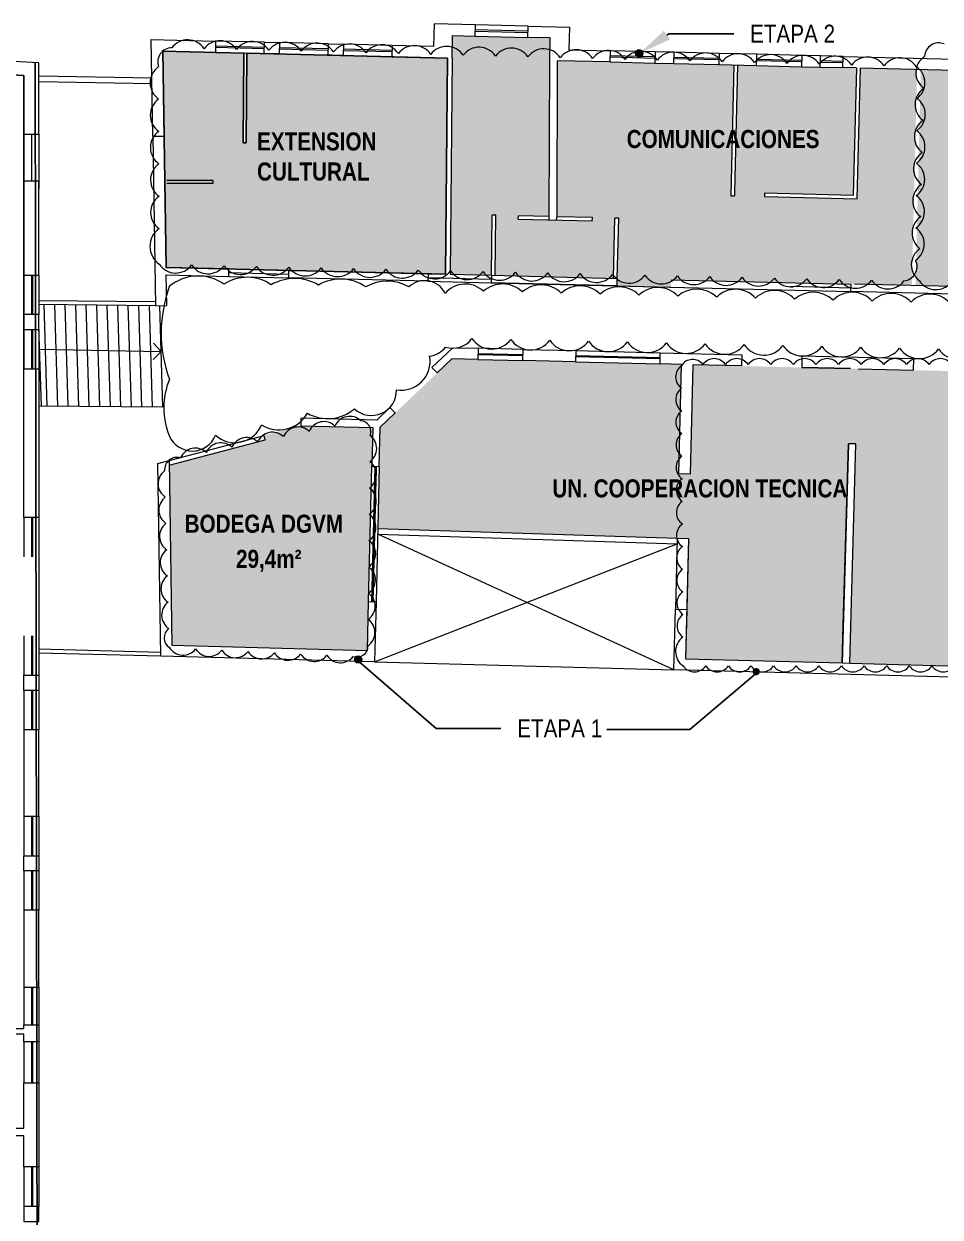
# Model space of a CAD drawing. Header units: millimetres. Extents: x -11418 to -10492, y 10656 to 11360.
# Drawn here: x -10625.88 to -10601.51, y 11215.15 to 11246.9 of the extents above; entities that cross this region are included whole.
import ezdxf
from ezdxf import colors
from ezdxf.entities.mleader import LeaderData, LeaderLine
from ezdxf.math import Vec2, Vec3

# ---------------------------------------------------------------- set-up
doc = ezdxf.new("R2010")
doc.units = ezdxf.units.MM
doc.layers.get('0').update_dxf_attribs({"lineweight": 0})
for name, color, linetype, lineweight in [('0 RECINTOS SUBUTILIZADOS', 60, 'Continuous', 18), ('0_ escaleras', 7, 'Continuous', 5), ('0_ id salas de clases', 7, 'Continuous', 9), ('0_ muros', 7, 'Continuous', 20), ('0_ muros 2', 7, 'Continuous', 9), ('0_ simbología', 250, 'Continuous', 5), ('0_ tabiques', 7, 'Continuous', 9), ('0_ ventanas', 250, 'Continuous', 0), ('MUROS', 7, 'Continuous', 18), ('TABIQUES', 7, 'Continuous', 9)]:
    doc.layers.add(name, color=color, linetype=linetype, lineweight=lineweight)
for name, color, linetype in [('Detalles', 8, 'Continuous'), ('muebles', 1, 'Continuous'), ('z2_ hatch direccioón de personal y perfeccionamiento académico', 56, 'Continuous'), ('z6_ hatch marketing y vínculos', 181, 'Continuous')]:
    doc.layers.add(name, color=color, linetype=linetype)
doc.layers.add('z4_ Dirección de investigación e innovación', color=7, linetype='Continuous', true_color=0xc6c8a7)
doc.styles.add('Arial Narrow', font='ARIALN.TTF', dxfattribs={"height": 0.0015})
doc.styles.add('PATO', font='romans.shx', dxfattribs={"height": 0.22})
doc.linetypes.add('BATTING', pattern='A,0.00254,-2.54,[134,ltypeshp.shx,S=2.54,R=0,X=-2.54,Y=0],-5.08,[134,ltypeshp.shx,S=2.54,R=180,X=2.54,Y=0],-2.54', length=10.16254)

msp = doc.modelspace()

# ---------------------------------------------------------------- hatches: boundary and pattern name
at = {"linetype": 'BATTING'}
h = msp.add_hatch(color=1, dxfattribs=at)
h.dxf.hatch_style = 1
edge = h.paths.add_edge_path()
edge.add_arc((-10609.514, 11246.114), 0.0977, 0, 360)
h = msp.add_hatch(color=4, dxfattribs=at)
h.dxf.hatch_style = 1
edge = h.paths.add_edge_path()
edge.add_arc((-10616.991, 11229.986), 0.0977, 0, 360)
h = msp.add_hatch(color=4, dxfattribs=at)
h.dxf.hatch_style = 1
edge = h.paths.add_edge_path()
edge.add_arc((-10606.4, 11229.662), 0.0977, 0, 360)
at = {"layer": 'z2_ hatch direccioón de personal y perfeccionamiento académico'}
msp.add_hatch(color=256, dxfattribs=at).paths.add_polyline_path([(-10584.133, 11245.246), (-10586.012, 11245.292), (-10587.212, 11245.321), (-10588.212, 11245.345), (-10589.411, 11245.375), (-10589.811, 11245.384), (-10591.011, 11245.414), (-10592.312, 11245.446), (-10592.429, 11241.397), (-10592.433, 11241.197), (-10592.633, 11241.202), (-10592.629, 11241.402), (-10592.58, 11243.081), (-10595.289, 11243.147), (-10595.286, 11243.267), (-10595.226, 11243.266), (-10595.209, 11243.966), (-10595.269, 11243.967), (-10595.231, 11245.517), (-10596.511, 11245.548), (-10597.91, 11245.582), (-10598.41, 11245.594), (-10599.81, 11245.628), (-10600.31, 11245.64), (-10601.109, 11245.66), (-10602.02, 11245.682), (-10602.16, 11239.934), (-10600.56, 11239.895), (-10598.961, 11239.856), (-10595.477, 11239.771), (-10593.877, 11239.732), (-10592.677, 11239.703), (-10592.677, 11239.703), (-10592.672, 11239.902), (-10592.471, 11239.898), (-10592.477, 11239.698), (-10591.078, 11239.664), (-10589.478, 11239.625), (-10588.623, 11239.604), (-10588.625, 11239.504), (-10587.026, 11239.465), (-10587.023, 11239.565), (-10584.273, 11239.498), (-10584.226, 11241.44), (-10584.225, 11241.49), (-10584.165, 11241.489), (-10584.146, 11242.249), (-10584.206, 11242.25), (-10584.205, 11242.3)])
at = {"layer": 'z6_ hatch marketing y vínculos'}
for color, points in [(256, [(-10611.892, 11245.923), (-10611.878, 11246.523), (-10612.478, 11246.537), (-10613.877, 11246.571), (-10614.477, 11246.586), (-10614.492, 11245.986), (-10614.545, 11240.236), (-10613.444, 11240.209), (-10613.429, 11241.81), (-10613.328, 11241.808), (-10613.328, 11241.749), (-10612.728, 11241.743), (-10612.728, 11241.793), (-10611.907, 11241.773)]), (256, [(-10614.612, 11245.989), (-10619.95, 11246.119), (-10619.972, 11243.733), (-10620.052, 11243.733), (-10620.03, 11246.121), (-10622.189, 11246.174), (-10622.1, 11240.42), (-10614.665, 11240.239)]), (256, [(-10602.119, 11245.684), (-10603.625, 11245.721), (-10603.71, 11242.242), (-10606.179, 11242.302), (-10606.178, 11242.352), (-10606.978, 11242.372), (-10606.979, 11242.322), (-10607.079, 11242.324), (-10606.994, 11245.803), (-10607.394, 11245.813), (-10608.593, 11245.842), (-10609.093, 11245.855), (-10610.293, 11245.884), (-10611.693, 11245.918), (-10611.707, 11241.768), (-10610.758, 11241.745), (-10610.759, 11241.695), (-10610.159, 11241.681), (-10610.158, 11241.731), (-10610.058, 11241.728), (-10610.097, 11240.127), (-10610.102, 11239.927), (-10608.67, 11239.892), (-10608.664, 11240.092), (-10603.883, 11239.976), (-10602.26, 11239.937)]), (256, [(-10603.766, 11244.034), (-10603.725, 11245.724), (-10604.095, 11245.733), (-10604.695, 11245.747), (-10605.194, 11245.759), (-10606.394, 11245.789), (-10606.894, 11245.801), (-10606.976, 11242.422), (-10606.978, 11242.372), (-10606.178, 11242.352), (-10606.177, 11242.402), (-10603.807, 11242.344)]), (256, [(-10610.159, 11241.681), (-10610.759, 11241.695), (-10610.76, 11241.645), (-10612.729, 11241.693), (-10612.728, 11241.743), (-10613.328, 11241.749), (-10613.344, 11240.206), (-10610.197, 11240.13)]), (183, [(-10599.14, 11237.609), (-10600.615, 11237.645), (-10603.689, 11237.72), (-10603.689, 11237.719), (-10603.889, 11237.725), (-10606.789, 11237.796), (-10608.089, 11237.828), (-10608.16, 11234.92), (-10608.459, 11234.927), (-10608.389, 11237.835), (-10608.958, 11237.849), (-10611.207, 11237.904), (-10612.607, 11237.938), (-10613.807, 11237.967), (-10614.495, 11237.984), (-10614.888, 11237.61), (-10616.003, 11236.548), (-10616.401, 11236.169), (-10616.427, 11235.122), (-10616.467, 11233.468), (-10608.501, 11233.211), (-10608.201, 11233.203), (-10608.247, 11231.321), (-10608.279, 11230.004), (-10604.115, 11229.894), (-10603.947, 11235.726), (-10603.746, 11235.72), (-10603.912, 11229.889), (-10599.366, 11229.769), (-10599.276, 11232.911), (-10599.189, 11235.91), (-10599.188, 11235.982), (-10599.19, 11235.91), (-10599.189, 11235.91)]), (256, [(-10616.746, 11230.228), (-10616.714, 11231.528), (-10616.602, 11236.156), (-10618.519, 11236.203), (-10619.492, 11235.947), (-10619.461, 11235.831), (-10622.019, 11235.156), (-10621.944, 11230.366)])]:
    msp.add_hatch(color=color, dxfattribs=at).paths.add_polyline_path(points)

# ---------------------------------------------------------------- linework, layer by layer
at = {"color": 1, "linetype": 'BATTING'}
msp.add_lwpolyline([(-10622.282, 11240.503, 0.520567), (-10621.421, 11240.483, 0.520567), (-10620.559, 11240.464, 0.520567), (-10619.698, 11240.445, 0.520567), (-10618.836, 11240.426, 0.520567), (-10617.975, 11240.406, 0.520567), (-10617.113, 11240.387, 0.520567), (-10616.252, 11240.368, 0.520567), (-10615.39, 11240.348, 0.520567), (-10614.529, 11240.329, 0.520567), (-10613.667, 11240.31, 0.520567), (-10612.806, 11240.291, 0.520567), (-10611.944, 11240.271, 0.520567), (-10611.083, 11240.252, 0.520567), (-10610.221, 11240.233, 0.520567), (-10609.36, 11240.213, 0.520567), (-10608.498, 11240.194, 0.520567), (-10607.637, 11240.175, 0.520567), (-10606.776, 11240.156, 0.520567), (-10605.914, 11240.136, 0.520567), (-10605.053, 11240.117, 0.520567), (-10604.191, 11240.098, 0.520567), (-10603.33, 11240.079, 0.520567), (-10602.468, 11240.059, 0.520567), (-10602.157, 11240.607, 0.520567), (-10602.15, 11241.469, 0.520567), (-10602.144, 11242.331, 0.520567), (-10602.137, 11243.192, 0.520567), (-10602.13, 11244.054, 0.520567), (-10602.124, 11244.916, 0.520567), (-10602.137, 11245.758, 0.520567), (-10602.998, 11245.78, 0.520567), (-10603.859, 11245.802, 0.520567), (-10604.721, 11245.824, 0.520567), (-10605.582, 11245.846, 0.520567), (-10606.444, 11245.867, 0.520567), (-10607.305, 11245.889, 0.520567), (-10608.167, 11245.911, 0.520567), (-10609.028, 11245.933, 0.520567), (-10609.889, 11245.954, 0.520567), (-10610.751, 11245.976, 0.520567), (-10611.612, 11245.998, 0.520567), (-10612.474, 11246.02, 0.520567), (-10613.335, 11246.041, 0.520567), (-10614.197, 11246.063, 0.520567), (-10615.058, 11246.085, 0.520567), (-10615.919, 11246.107, 0.520567), (-10616.781, 11246.129, 0.520567), (-10617.642, 11246.15, 0.520567), (-10618.504, 11246.172, 0.520567), (-10619.365, 11246.194, 0.520567), (-10620.227, 11246.216, 0.520567), (-10621.088, 11246.237, 0.520567), (-10621.949, 11246.259, 0.520567), (-10622.301, 11245.76, 0.520567), (-10622.298, 11244.898, 0.520567), (-10622.295, 11244.037, 0.520567), (-10622.292, 11243.175, 0.520567), (-10622.289, 11242.313, 0.520567), (-10622.286, 11241.452, 0.520567)], format="xyb", close=True, dxfattribs=at)
at = {"color": 5, "linetype": 'BATTING'}
msp.add_lwpolyline([(-10601.397, 11246.364, 0.520567), (-10601.919, 11246.035, 0.520567), (-10601.94, 11245.182, 0.520567), (-10601.96, 11244.329, 0.520567), (-10601.981, 11243.476, 0.520567), (-10602.001, 11242.623, 0.520567), (-10602.022, 11241.769, 0.520567), (-10602.042, 11240.916, 0.520567), (-10602.062, 11240.069, 0.520567), (-10601.21, 11240.029, 0.520567)], format="xyb", dxfattribs=at)
at = {"color": 0}
for points in [[(-10610.76, 11241.645), (-10610.758, 11241.745)], [(-10610.197, 11240.13), (-10610.158, 11241.731)], [(-10610.097, 11240.127), (-10610.058, 11241.728)]]:
    msp.add_lwpolyline(points, dxfattribs=at)
at = {"color": 2, "linetype": 'BATTING'}
for points in [[(-10615.64, 11239.898, 0.264737), (-10616.79, 11239.9, 0.292135), (-10618.047, 11239.947, 0.272942), (-10619.304, 11239.956, 0.301913), (-10620.562, 11239.973, 0.341562), (-10622.015, 11239.909, 0.079581), (-10622.234, 11238.696, 0.085743), (-10622.014, 11237.437, 0.191736), (-10622.02, 11235.942, 0.669104), (-10620.783, 11235.953, 0.520567), (-10619.56, 11236.233, 0.432441), (-10618.34, 11236.537, 0.314517), (-10617.092, 11236.656, 0.663354), (-10615.97, 11237.163, 0.520567), (-10615.089, 11238.056, 0.186594), (-10614.663, 11238.299)], [(-10601.246, 11239.47, 0.434035), (-10602.28, 11239.496, 0.421396), (-10603.314, 11239.523, 0.428141), (-10604.348, 11239.549, 0.377574), (-10605.383, 11239.575, 0.421158), (-10606.417, 11239.601, 0.427732), (-10607.451, 11239.628, 0.38347), (-10608.486, 11239.654, 0.415119), (-10609.52, 11239.68, 0.402638), (-10610.554, 11239.707, 0.395434), (-10611.588, 11239.735, 0.393782), (-10612.622, 11239.766, 0.392506), (-10613.657, 11239.782, 0.43415), (-10614.678, 11239.725, 0.510068), (-10615.64, 11239.898)], [(-10614.663, 11238.299, 0.322198), (-10613.962, 11238.527, 0.520567), (-10612.927, 11238.504, 0.520567), (-10611.893, 11238.481, 0.520567), (-10610.859, 11238.458, 0.520567), (-10609.824, 11238.435, 0.520567), (-10608.79, 11238.411, 0.520567), (-10607.756, 11238.388, 0.520567), (-10606.721, 11238.365, 0.520567), (-10605.687, 11238.342, 0.520567), (-10604.653, 11238.319, 0.520567), (-10603.618, 11238.295, 0.520567), (-10602.584, 11238.272, 0.520567), (-10601.549, 11238.249, 0.520567), (-10600.515, 11238.226, 0.520567)]]:
    msp.add_lwpolyline(points, format="xyb", dxfattribs=at)
at = {"color": 4, "linetype": 'BATTING'}
msp.add_lwpolyline([(-10601.198, 11237.835, 0.520567), (-10601.8, 11237.835, 0.520567), (-10602.402, 11237.835, 0.520567), (-10603.004, 11237.835, 0.520567), (-10603.606, 11237.835, 0.520567), (-10604.207, 11237.835, 0.520567), (-10604.809, 11237.835, 0.520567), (-10605.411, 11237.835, 0.520567), (-10606.013, 11237.835, 0.520567), (-10606.614, 11237.835, 0.520567), (-10607.216, 11237.835, 0.520567), (-10607.818, 11237.835, 0.520567), (-10608.388, 11237.804, 0.520567), (-10608.385, 11237.202, 0.520567), (-10608.382, 11236.6, 0.520567), (-10608.378, 11235.998, 0.520567), (-10608.375, 11235.397, 0.520567), (-10608.372, 11234.795, 0.520567), (-10608.368, 11234.193, 0.520567), (-10608.365, 11233.591, 0.520567), (-10608.362, 11232.99, 0.520567), (-10608.358, 11232.388, 0.520567), (-10608.355, 11231.786, 0.520567), (-10608.351, 11231.184, 0.520567), (-10608.348, 11230.583, 0.520567), (-10608.344, 11229.815, 0.520567), (-10607.742, 11229.815, 0.520567), (-10607.14, 11229.815, 0.520567), (-10606.539, 11229.815, 0.520567), (-10605.937, 11229.815, 0.520567), (-10605.335, 11229.815, 0.520567), (-10604.733, 11229.815, 0.520567), (-10604.131, 11229.815, 0.520567), (-10603.53, 11229.815, 0.520567), (-10602.928, 11229.815, 0.520567), (-10602.326, 11229.815, 0.520567), (-10601.724, 11229.815, 0.520567), (-10601.123, 11229.815, 0.520567)], format="xyb", dxfattribs=at)
msp.add_lwpolyline([(-10622.013, 11230.302, 0.520567), (-10621.314, 11230.268, 0.520567), (-10620.616, 11230.234, 0.520567), (-10619.917, 11230.2, 0.520567), (-10619.219, 11230.166, 0.520567), (-10618.52, 11230.132, 0.520567), (-10617.822, 11230.098, 0.520567), (-10617.123, 11230.065, 0.520567), (-10616.73, 11230.354, 0.520567), (-10616.723, 11231.053, 0.520567), (-10616.716, 11231.752, 0.520567), (-10616.709, 11232.451, 0.520567), (-10616.702, 11233.151, 0.520567), (-10616.695, 11233.85, 0.520567), (-10616.689, 11234.549, 0.520567), (-10616.682, 11235.249, 0.520567), (-10616.675, 11235.948, 0.520567), (-10616.922, 11236.339, 0.520567), (-10617.607, 11236.198, 0.520567), (-10618.292, 11236.057, 0.520567), (-10618.977, 11235.916, 0.520567), (-10619.662, 11235.775, 0.520567), (-10620.347, 11235.635, 0.520567), (-10621.032, 11235.494, 0.520567), (-10621.717, 11235.353, 0.520567), (-10622.141, 11235.005, 0.520567), (-10622.122, 11234.306, 0.520567), (-10622.103, 11233.607, 0.520567), (-10622.084, 11232.908, 0.520567), (-10622.065, 11232.209, 0.520567), (-10622.046, 11231.51, 0.520567), (-10622.027, 11230.811, 0.520567)], format="xyb", close=True, dxfattribs=at)
at = {"color": 1, "linetype": 'BATTING'}
msp.add_circle((-10609.514, 11246.114), 0.0977, dxfattribs=at)
at = {"color": 4, "linetype": 'BATTING'}
msp.add_circle((-10616.991, 11229.986), 0.0977, dxfattribs=at)
at = {"layer": '0 RECINTOS SUBUTILIZADOS'}
for points in [[(-10603.889, 11237.725), (-10605.189, 11237.757)], [(-10608.201, 11233.203), (-10608.279, 11230.004), (-10604.115, 11229.894), (-10604.086, 11230.894), (-10604.086, 11230.894), (-10604.086, 11230.894), (-10604.086, 11230.894), (-10603.947, 11235.726)]]:
    msp.add_lwpolyline(points, dxfattribs=at)
at = {"layer": '0_ escaleras'}
for p, q in [((-10622.386, 11239.501), (-10625.485, 11239.53)), ((-10622.384, 11239.398), (-10625.485, 11239.43)), ((-10625.263, 11236.728), (-10625.345, 11239.429)), ((-10624.983, 11236.725), (-10625.065, 11239.426)), ((-10624.703, 11236.723), (-10624.786, 11239.423)), ((-10624.423, 11236.72), (-10624.506, 11239.42)), ((-10624.143, 11236.718), (-10624.226, 11239.417)), ((-10623.863, 11236.715), (-10623.946, 11239.414)), ((-10623.583, 11236.712), (-10623.666, 11239.411)), ((-10623.303, 11236.71), (-10623.386, 11239.409)), ((-10623.023, 11236.707), (-10623.106, 11239.406)), ((-10622.743, 11236.705), (-10622.826, 11239.403)), ((-10622.463, 11236.702), (-10622.546, 11239.4)), ((-10622.183, 11236.7), (-10622.266, 11239.4)), ((-10625.419, 11236.72), (-10625.485, 11238.856)), ((-10622.204, 11236.7), (-10625.485, 11236.73))]:
    msp.add_line(p, q, dxfattribs=at)
at = {"layer": '0_ muros'}
for p, q in [((-10612.478, 11246.537), (-10612.47, 11246.837)), ((-10612.47, 11246.837), (-10611.371, 11246.81)), ((-10611.371, 11246.81), (-10611.385, 11246.21)), ((-10611.878, 11246.523), (-10612.478, 11246.537)), ((-10611.892, 11245.923), (-10611.878, 11246.523)), ((-10617.791, 11246.067), (-10617.783, 11246.366)), ((-10617.783, 11246.366), (-10617.384, 11246.357)), ((-10617.384, 11246.357), (-10617.391, 11246.057)), ((-10611.385, 11246.21), (-10610.286, 11246.184)), ((-10610.286, 11246.184), (-10610.293, 11245.884)), ((-10617.691, 11246.064), (-10617.791, 11246.067)), ((-10617.391, 11246.057), (-10617.691, 11246.064)), ((-10611.907, 11241.773), (-10611.892, 11245.923)), ((-10611.693, 11245.918), (-10611.707, 11241.768)), ((-10610.293, 11245.884), (-10611.693, 11245.918)), ((-10606.976, 11242.422), (-10606.979, 11242.322)), ((-10606.177, 11242.402), (-10606.179, 11242.302)), ((-10603.883, 11239.976), (-10603.889, 11239.776)), ((-10600.565, 11239.695), (-10603.889, 11239.777)), ((-10603.883, 11239.977), (-10603.883, 11239.977)), ((-10600.56, 11239.895), (-10603.783, 11239.974))]:
    msp.add_line(p, q, dxfattribs=at)
for points in [[(-10614.492, 11245.986), (-10614.477, 11246.586), (-10613.877, 11246.571), (-10613.87, 11246.871), (-10614.97, 11246.898), (-10614.984, 11246.298), (-10616.084, 11246.325), (-10616.091, 11246.025), (-10614.612, 11245.989)], [(-10625.485, 11245.515), (-10625.485, 11245.858), (-10632.425, 11246.221), (-10632.425, 11245.16)], [(-10632.225, 11245.16), (-10632.225, 11245.86), (-10625.885, 11245.528), (-10625.885, 11245.016), (-10625.885, 11243.966), (-10625.485, 11243.966), (-10625.485, 11245.016), (-10625.485, 11245.515)], [(-10606.994, 11245.803), (-10607.079, 11242.324), (-10606.979, 11242.322)], [(-10606.894, 11245.801), (-10606.976, 11242.422)], [(-10603.743, 11245.724), (-10604.095, 11245.733), (-10604.087, 11246.033), (-10601.102, 11245.96), (-10601.109, 11245.66), (-10603.643, 11245.722)], [(-10606.179, 11242.302), (-10603.71, 11242.242), (-10603.625, 11245.721)], [(-10606.177, 11242.402), (-10603.807, 11242.344), (-10603.725, 11245.724)], [(-10603.689, 11237.719), (-10603.689, 11237.72), (-10602.215, 11237.684), (-10602.207, 11237.984), (-10605.182, 11238.057), (-10605.189, 11237.757), (-10603.889, 11237.725)], [(-10625.885, 11234.166), (-10625.885, 11237.716), (-10625.485, 11237.716), (-10625.485, 11234.166)], [(-10603.947, 11235.726), (-10604.115, 11229.894), (-10603.912, 11229.889), (-10603.746, 11235.72), (-10603.947, 11235.726)], [(-10625.485, 11234.166), (-10625.485, 11233.766), (-10625.885, 11233.766), (-10625.885, 11234.166)], [(-10599.175, 11229.464), (-10608.587, 11229.712), (-10608.547, 11231.328), (-10608.247, 11231.321), (-10608.279, 11230.004), (-10604.115, 11229.894), (-10604.115, 11229.894), (-10603.912, 11229.889), (-10603.912, 11229.889), (-10599.366, 11229.769), (-10599.276, 11232.911), (-10599.076, 11232.906), (-10599.175, 11229.464)], [(-10627.859, 11217.516), (-10625.885, 11217.516), (-10625.885, 11218.722), (-10625.485, 11218.722), (-10625.485, 11216.486), (-10625.885, 11216.486), (-10625.885, 11217.316), (-10627.859, 11217.316)]]:
    msp.add_lwpolyline(points, dxfattribs=at)
for points in [[(-10620.79, 11246.14), (-10622.189, 11246.174), (-10622.154, 11243.897), (-10622.454, 11243.905), (-10622.494, 11246.481), (-10620.782, 11246.44)], [(-10619.083, 11246.398), (-10619.09, 11246.098), (-10619.49, 11246.108), (-10619.483, 11246.408)], [(-10609.086, 11246.154), (-10609.093, 11245.855), (-10608.593, 11245.842), (-10608.586, 11246.142)], [(-10607.386, 11246.113), (-10607.394, 11245.813), (-10606.394, 11245.789), (-10606.387, 11246.089)], [(-10605.187, 11246.059), (-10605.194, 11245.759), (-10604.695, 11245.747), (-10604.687, 11246.047)], [(-10622.084, 11239.403), (-10622.097, 11240.22), (-10620.435, 11240.179), (-10620.43, 11240.379), (-10622.1, 11240.42), (-10622.154, 11243.897), (-10622.454, 11243.905), (-10622.384, 11239.398)], [(-10625.485, 11242.716), (-10625.885, 11242.716), (-10625.885, 11240.216), (-10625.485, 11240.216)], [(-10617.831, 11240.316), (-10617.631, 11240.311), (-10617.631, 11240.311), (-10615.132, 11240.25), (-10615.137, 11240.05), (-10618.835, 11240.14), (-10618.831, 11240.34), (-10617.831, 11240.316)], [(-10625.885, 11239.166), (-10625.885, 11238.766), (-10625.485, 11238.766), (-10625.485, 11239.166)], [(-10615.029, 11237.752), (-10614.471, 11238.283), (-10613.799, 11238.267), (-10613.807, 11237.967), (-10614.495, 11237.984), (-10614.888, 11237.61)], [(-10611.2, 11238.204), (-10611.207, 11237.904), (-10612.607, 11237.938), (-10612.6, 11238.238)], [(-10608.951, 11238.149), (-10606.781, 11238.096), (-10606.789, 11237.796), (-10608.089, 11237.828), (-10608.16, 11234.92), (-10608.459, 11234.927), (-10608.389, 11237.835), (-10608.958, 11237.849)], [(-10618.519, 11236.203), (-10616.602, 11236.156), (-10616.627, 11235.126), (-10616.427, 11235.122), (-10616.401, 11236.169), (-10616.003, 11236.548), (-10616.144, 11236.69), (-10616.497, 11236.354), (-10618.514, 11236.403)], [(-10622.24, 11230.073), (-10622.319, 11235.201), (-10622.02, 11235.28), (-10621.944, 11230.366), (-10616.746, 11230.228), (-10616.714, 11231.528), (-10616.514, 11231.523), (-10616.553, 11229.923)], [(-10625.885, 11229.166), (-10625.885, 11229.566), (-10625.485, 11229.566), (-10625.485, 11229.166)], [(-10625.885, 11228.116), (-10625.885, 11225.816), (-10625.485, 11225.816), (-10625.485, 11228.116)], [(-10625.885, 11224.366), (-10625.885, 11224.766), (-10625.485, 11224.766), (-10625.485, 11224.366)], [(-10625.485, 11223.316), (-10625.885, 11223.316), (-10625.885, 11221.266), (-10625.485, 11221.266)], [(-10625.885, 11220.266), (-10625.485, 11220.266), (-10625.485, 11219.816), (-10625.885, 11219.816), (-10625.885, 11220.016), (-10630.085, 11220.016), (-10630.085, 11220.166), (-10625.885, 11220.166)], [(-10625.885, 11215.436), (-10625.885, 11215.036), (-10625.485, 11215.036), (-10625.485, 11215.436)]]:
    msp.add_lwpolyline(points, close=True, dxfattribs=at)
at = {"layer": '0_ muros 2'}
for p, q in [((-10612.47, 11246.837), (-10613.87, 11246.871)), ((-10619.483, 11246.408), (-10620.782, 11246.44)), ((-10613.877, 11246.571), (-10612.478, 11246.537)), ((-10620.79, 11246.14), (-10619.49, 11246.108)), ((-10619.09, 11246.098), (-10617.791, 11246.067)), ((-10617.783, 11246.366), (-10619.083, 11246.398)), ((-10616.084, 11246.325), (-10617.384, 11246.357)), ((-10609.086, 11246.154), (-10610.286, 11246.184)), ((-10607.386, 11246.113), (-10608.586, 11246.142)), ((-10605.187, 11246.059), (-10606.387, 11246.089)), ((-10617.391, 11246.057), (-10616.091, 11246.025)), ((-10610.293, 11245.884), (-10609.093, 11245.855)), ((-10608.593, 11245.842), (-10607.394, 11245.813)), ((-10606.394, 11245.789), (-10605.194, 11245.759)), ((-10604.087, 11246.033), (-10604.687, 11246.047)), ((-10604.695, 11245.747), (-10604.095, 11245.733)), ((-10625.885, 11240.216), (-10625.885, 11239.166)), ((-10625.485, 11240.216), (-10625.485, 11239.166)), ((-10625.885, 11238.766), (-10625.885, 11237.716)), ((-10625.485, 11238.766), (-10625.485, 11237.716)), ((-10612.6, 11238.238), (-10613.799, 11238.267)), ((-10613.807, 11237.967), (-10612.607, 11237.938)), ((-10616.714, 11231.528), (-10616.627, 11235.126)), ((-10616.427, 11235.122), (-10616.514, 11231.523)), ((-10625.885, 11233.766), (-10625.885, 11232.716)), ((-10625.485, 11233.766), (-10625.485, 11232.716)), ((-10608.501, 11233.211), (-10608.547, 11231.328)), ((-10608.501, 11233.211), (-10608.201, 11233.203)), ((-10608.201, 11233.203), (-10608.247, 11231.321)), ((-10625.485, 11232.716), (-10625.485, 11229.566)), ((-10625.885, 11230.616), (-10625.885, 11229.566)), ((-10625.885, 11229.166), (-10625.885, 11228.116)), ((-10625.485, 11229.166), (-10625.485, 11228.116)), ((-10625.885, 11225.816), (-10625.885, 11224.766)), ((-10625.485, 11225.816), (-10625.485, 11224.766)), ((-10625.885, 11224.366), (-10625.885, 11223.316)), ((-10625.485, 11224.366), (-10625.485, 11223.316)), ((-10625.885, 11221.266), (-10625.885, 11220.266)), ((-10625.485, 11221.266), (-10625.485, 11220.266)), ((-10625.885, 11219.816), (-10625.885, 11218.722)), ((-10625.485, 11219.816), (-10625.485, 11218.722)), ((-10625.885, 11216.486), (-10625.885, 11215.436)), ((-10625.485, 11216.486), (-10625.485, 11215.436))]:
    msp.add_line(p, q, dxfattribs=at)
for points in [[(-10625.485, 11245.515), (-10622.478, 11245.458)], [(-10625.485, 11245.365), (-10622.481, 11245.308)], [(-10625.885, 11243.966), (-10625.885, 11242.516)], [(-10625.485, 11243.966), (-10625.485, 11242.516)], [(-10620.43, 11240.379), (-10618.831, 11240.34)], [(-10620.435, 11240.179), (-10618.835, 11240.14)], [(-10615.132, 11240.25), (-10614.665, 11240.239)], [(-10614.545, 11240.236), (-10613.444, 11240.209)], [(-10613.444, 11240.209), (-10610.097, 11240.127)], [(-10608.664, 11240.092), (-10603.883, 11239.976)], [(-10615.137, 11240.05), (-10613.451, 11240.009)], [(-10613.451, 11240.009), (-10603.889, 11239.776)], [(-10610.102, 11239.927), (-10608.339, 11239.884)], [(-10611.2, 11238.204), (-10608.951, 11238.149)], [(-10611.207, 11237.904), (-10608.958, 11237.849)], [(-10616.467, 11233.468), (-10608.501, 11233.211)], [(-10616.471, 11233.318), (-10608.505, 11233.061)], [(-10629.835, 11220.166), (-10625.885, 11220.166), (-10625.885, 11220.266), (-10625.485, 11220.266), (-10625.485, 11219.816), (-10625.885, 11219.816), (-10625.885, 11220.016), (-10630.085, 11220.016), (-10630.085, 11220.166), (-10629.935, 11220.166), (-10629.935, 11220.366)], [(-10629.942, 11217.516), (-10625.885, 11217.516), (-10625.885, 11218.722), (-10625.485, 11218.722), (-10625.485, 11216.486), (-10625.885, 11216.486), (-10625.885, 11217.316), (-10629.942, 11217.316)]]:
    msp.add_lwpolyline(points, dxfattribs=at)
at = {"layer": '0_ simbología'}
for points in [[(-10625.485, 11238.244), (-10622.229, 11238.18), (-10622.431, 11238.4)], [(-10622.229, 11238.18), (-10622.447, 11237.966)], [(-10608.589, 11229.713), (-10616.471, 11233.318)], [(-10616.553, 11229.923), (-10608.505, 11233.061)], [(-10616.553, 11229.923), (-10608.587, 11229.712)]]:
    msp.add_lwpolyline(points, dxfattribs=at)
at = {"layer": '0_ tabiques'}
for points in [[(-10625.885, 11236.116), (-10625.885, 11245.528), (-10632.225, 11245.86)], [(-10622.02, 11235.28), (-10619.492, 11235.947)], [(-10619.461, 11235.831), (-10619.492, 11235.947)], [(-10622.019, 11235.156), (-10619.461, 11235.831)], [(-10622.237, 11230.173), (-10625.485, 11230.259)], [(-10622.24, 11230.073), (-10625.485, 11230.159)]]:
    msp.add_lwpolyline(points, dxfattribs=at)
at = {"layer": '0_ ventanas'}
for p, q in [((-10612.474, 11246.702), (-10613.873, 11246.736)), ((-10613.874, 11246.706), (-10612.474, 11246.672)), ((-10620.787, 11246.275), (-10619.487, 11246.243)), ((-10619.486, 11246.273), (-10620.786, 11246.305)), ((-10619.087, 11246.233), (-10617.787, 11246.202)), ((-10617.787, 11246.232), (-10619.086, 11246.263)), ((-10617.388, 11246.192), (-10616.088, 11246.16)), ((-10616.087, 11246.19), (-10617.387, 11246.222)), ((-10610.29, 11246.019), (-10609.09, 11245.989)), ((-10609.089, 11246.019), (-10610.289, 11246.049)), ((-10608.59, 11245.977), (-10607.39, 11245.948)), ((-10607.39, 11245.978), (-10608.589, 11246.007)), ((-10606.391, 11245.924), (-10605.191, 11245.894)), ((-10605.19, 11245.924), (-10606.39, 11245.954)), ((-10604.091, 11245.898), (-10604.691, 11245.912)), ((-10604.691, 11245.882), (-10604.091, 11245.868)), ((-10625.685, 11240.216), (-10625.685, 11239.166)), ((-10625.655, 11240.216), (-10625.655, 11239.166)), ((-10625.685, 11238.766), (-10625.685, 11237.716)), ((-10625.655, 11238.766), (-10625.655, 11237.716)), ((-10613.803, 11238.132), (-10612.603, 11238.103)), ((-10613.803, 11238.102), (-10612.604, 11238.073)), ((-10608.955, 11237.984), (-10611.204, 11238.039)), ((-10608.954, 11238.014), (-10611.203, 11238.069)), ((-10616.629, 11231.525), (-10616.542, 11235.124)), ((-10616.512, 11235.124), (-10616.599, 11231.525)), ((-10625.685, 11233.766), (-10625.685, 11232.716)), ((-10625.655, 11233.766), (-10625.655, 11232.716)), ((-10625.685, 11230.616), (-10625.685, 11229.566)), ((-10625.655, 11230.616), (-10625.655, 11229.566)), ((-10625.685, 11229.166), (-10625.685, 11228.116)), ((-10625.655, 11229.166), (-10625.655, 11228.116)), ((-10625.685, 11225.816), (-10625.685, 11224.766)), ((-10625.655, 11225.816), (-10625.655, 11224.766)), ((-10625.685, 11224.366), (-10625.685, 11223.316)), ((-10625.655, 11224.366), (-10625.655, 11223.316)), ((-10625.685, 11221.266), (-10625.685, 11220.266)), ((-10625.655, 11221.266), (-10625.655, 11220.266)), ((-10625.685, 11219.816), (-10625.685, 11218.722)), ((-10625.655, 11219.816), (-10625.655, 11218.722)), ((-10625.685, 11216.486), (-10625.685, 11215.436)), ((-10625.655, 11216.486), (-10625.655, 11215.436))]:
    msp.add_line(p, q, dxfattribs=at)
for points in [[(-10625.685, 11243.966), (-10625.685, 11242.716)], [(-10620.433, 11240.279), (-10618.833, 11240.24)], [(-10615.134, 11240.15), (-10613.448, 11240.109)], [(-10605.486, 11239.915), (-10603.886, 11239.876)]]:
    msp.add_lwpolyline(points, dxfattribs=at)
at = {"layer": 'muebles', "color": 0}
msp.add_lwpolyline([(-10611.707, 11241.768), (-10611.707, 11241.768), (-10611.707, 11241.768)], close=True, dxfattribs=at)
at = {"layer": 'MUROS'}
for p, q in [((-10613.328, 11241.808), (-10613.429, 11241.81)), ((-10613.329, 11241.708), (-10613.33, 11241.708)), ((-10613.446, 11240.209), (-10613.451, 11240.009)), ((-10610.102, 11239.927), (-10610.097, 11240.127)), ((-10610.102, 11239.927), (-10613.451, 11240.009))]:
    msp.add_line(p, q, dxfattribs=at)
at = {"layer": 'MUROS', "color": 0}
for p, q in [((-10610.76, 11241.645), (-10612.729, 11241.693)), ((-10611.907, 11241.773), (-10612.728, 11241.793)), ((-10611.91, 11241.673), (-10611.907, 11241.773)), ((-10611.71, 11241.668), (-10611.707, 11241.768)), ((-10610.758, 11241.745), (-10611.707, 11241.768)), ((-10610.058, 11241.728), (-10610.158, 11241.731))]:
    msp.add_line(p, q, dxfattribs=at)
at = {"layer": 'TABIQUES'}
for p, q in [((-10614.612, 11245.989), (-10614.665, 11240.239)), ((-10614.492, 11245.986), (-10614.545, 11240.236))]:
    msp.add_line(p, q, dxfattribs=at)
for points in [[(-10620.03, 11246.121), (-10620.052, 11243.733)], [(-10619.95, 11246.119), (-10619.972, 11243.733)], [(-10619.972, 11243.733), (-10620.052, 11243.733)], [(-10620.854, 11242.733), (-10622.084, 11242.733)], [(-10620.854, 11242.733), (-10620.854, 11242.653), (-10622.081, 11242.653)], [(-10613.444, 11240.209), (-10613.429, 11241.81)], [(-10613.344, 11240.208), (-10613.328, 11241.808)]]:
    msp.add_lwpolyline(points, dxfattribs=at)
at = {"layer": 'TABIQUES', "color": 0}
msp.add_lwpolyline([(-10612.729, 11241.693), (-10612.728, 11241.793)], dxfattribs=at)
at = {"layer": 'z4_ Dirección de investigación e innovación'}
for points in [[(-10614.612, 11245.989), (-10619.95, 11246.119), (-10619.972, 11243.733), (-10620.052, 11243.733), (-10620.03, 11246.121), (-10622.189, 11246.174), (-10622.1, 11240.42), (-10614.665, 11240.239), (-10614.612, 11245.989)], [(-10625.586, 11245.873), (-10625.476, 11180.739), (-10622.485, 11180.702), (-10622.462, 11182.52), (-10622.263, 11182.517), (-10622.286, 11180.7), (-10613.68, 11180.57), (-10613.649, 11183.199)]]:
    msp.add_lwpolyline(points, dxfattribs=at)

# ---------------------------------------------------------------- texts
at = {"layer": '0_ id salas de clases', "char_height": 0.48, "attachment_point": 1, "style": 'PATO'}
for s, insert, width in [('{\\fSwis721 Cn BT|b1|i0|c0|p34;EXTENSION\\PCULTURAL}', (-10619.68, 11244.01), 5.84341), ('{\\fSwis721 Cn BT|b1|i0|c0|p34;COMUNICACIONES}', (-10609.846, 11244.075), 5.84341), ('{\\fSwis721 Cn BT|b1|i0|c0|p34;UN. COOPERACION TECNICA}', (-10611.824, 11234.779), 7.44289), ('{\\fSwis721 Cn BT|b1|i0|c0|p34;BODEGA DGVM}', (-10621.607, 11233.839), 7.44289), ('{\\fSwis721 Cn BT|b1|i0|c0|p34;29,4m²}', (-10620.239, 11232.905), 5.84341)]:
    msp.add_mtext(s, dxfattribs=dict(at, insert=insert, width=width))

# ---------------------------------------------------------------- leaders
at = {"layer": 'Detalles', "color": 1}
ml = msp.add_multileader_mtext('Standard', dxfattribs=at)
ml.set_content('ETAPA 2 ', color=1, style='Arial Narrow')
ml.set_leader_properties()
ml.build(insert=Vec2(0, 0))
ml.multileader.update_dxf_attribs({"text_right_attachment_type": 6, "dogleg_length": 0.36, "arrow_head_size": 0.864})
ctx = ml.context
ctx.base_point, ctx.char_height, ctx.arrow_head_size, ctx.landing_gap_size, ctx.plane_origin = Vec3(-10606.995, 11246.637), 0.48, 0.864, 0.432, Vec3(-10609.261, 11245.993)
ctx.right_attachment = 6
notes = []
notes.append((ctx, [(0, (1, 1, 0), (-10608.723, 11246.637), (1, 0), 1.728, [(0, [(-10609.493, 11246.118)], 0, [])])]))
ctx.mtext.insert, ctx.mtext.flow_direction = Vec3(-10606.563, 11246.877), 5
at = {"layer": 'Detalles', "color": 4}
ml = msp.add_multileader_mtext('Standard', dxfattribs=at)
ml.set_content('ETAPA 1 ', color=4, style='Arial Narrow')
ml.set_leader_properties()
ml.build(insert=Vec2(0, 0))
ml.multileader.update_dxf_attribs({"text_right_attachment_type": 6, "dogleg_length": 0.36, "arrow_head_size": 0.001})
ctx = ml.context
ctx.base_point, ctx.char_height, ctx.arrow_head_size, ctx.landing_gap_size, ctx.plane_origin = Vec3(-10613.19, 11228.153), 0.48, 0.001, 0.432, Vec3(-10615.455, 11227.509)
ctx.right_attachment = 6
notes.append((ctx, [(0, (1, 1, 0), (-10614.918, 11228.153), (1, 0), 1.728, [(0, [(-10616.981, 11229.943)], 0, [])])]))
ctx.mtext.insert, ctx.mtext.flow_direction = Vec3(-10612.758, 11228.393), 5
ml = msp.add_multileader_mtext('Standard', dxfattribs=at)
ml.set_content('ETAPA 1 ', color=4, style='Arial Narrow')
ml.set_leader_properties()
ml.build(insert=Vec2(0, 0))
ml.multileader.update_dxf_attribs({"text_right_attachment_type": 6, "dogleg_length": 0.36, "arrow_head_size": 0.01})
ctx = ml.context
ctx.base_point, ctx.char_height, ctx.arrow_head_size, ctx.landing_gap_size, ctx.plane_origin = Vec3(-10610.804, 11228.122), 0.000001, 0.01, 0.432, Vec3(-10607.945, 11227.172)
ctx.right_attachment, ctx.text_align_type = 6, 2
notes.append((ctx, [(0, (1, 1, 0), (-10608.168, 11228.122), (-1, 0), 1.772, [(0, [(-10606.419, 11229.606)], 0, [])])]))
ctx.mtext.insert, ctx.mtext.alignment, ctx.mtext.flow_direction = Vec3(-10610.372, 11228.122), 3, 5
for ctx, leaders in notes:
    for number, flags, end, landing, length, lines in leaders:
        leader = LeaderData()
        leader.index, (leader.has_last_leader_line, leader.has_dogleg_vector, leader.attachment_direction) = number, flags
        leader.last_leader_point, leader.dogleg_vector, leader.dogleg_length = Vec3(end), Vec3(landing), length
        for number, points, colour, breaks in lines:
            line = LeaderLine()
            line.index, line.vertices, line.color, line.breaks = number, Vec3.list(points), colors.encode_raw_color(colour), breaks
            leader.lines.append(line)
        ctx.leaders.append(leader)

doc.saveas('drawing.dxf')
